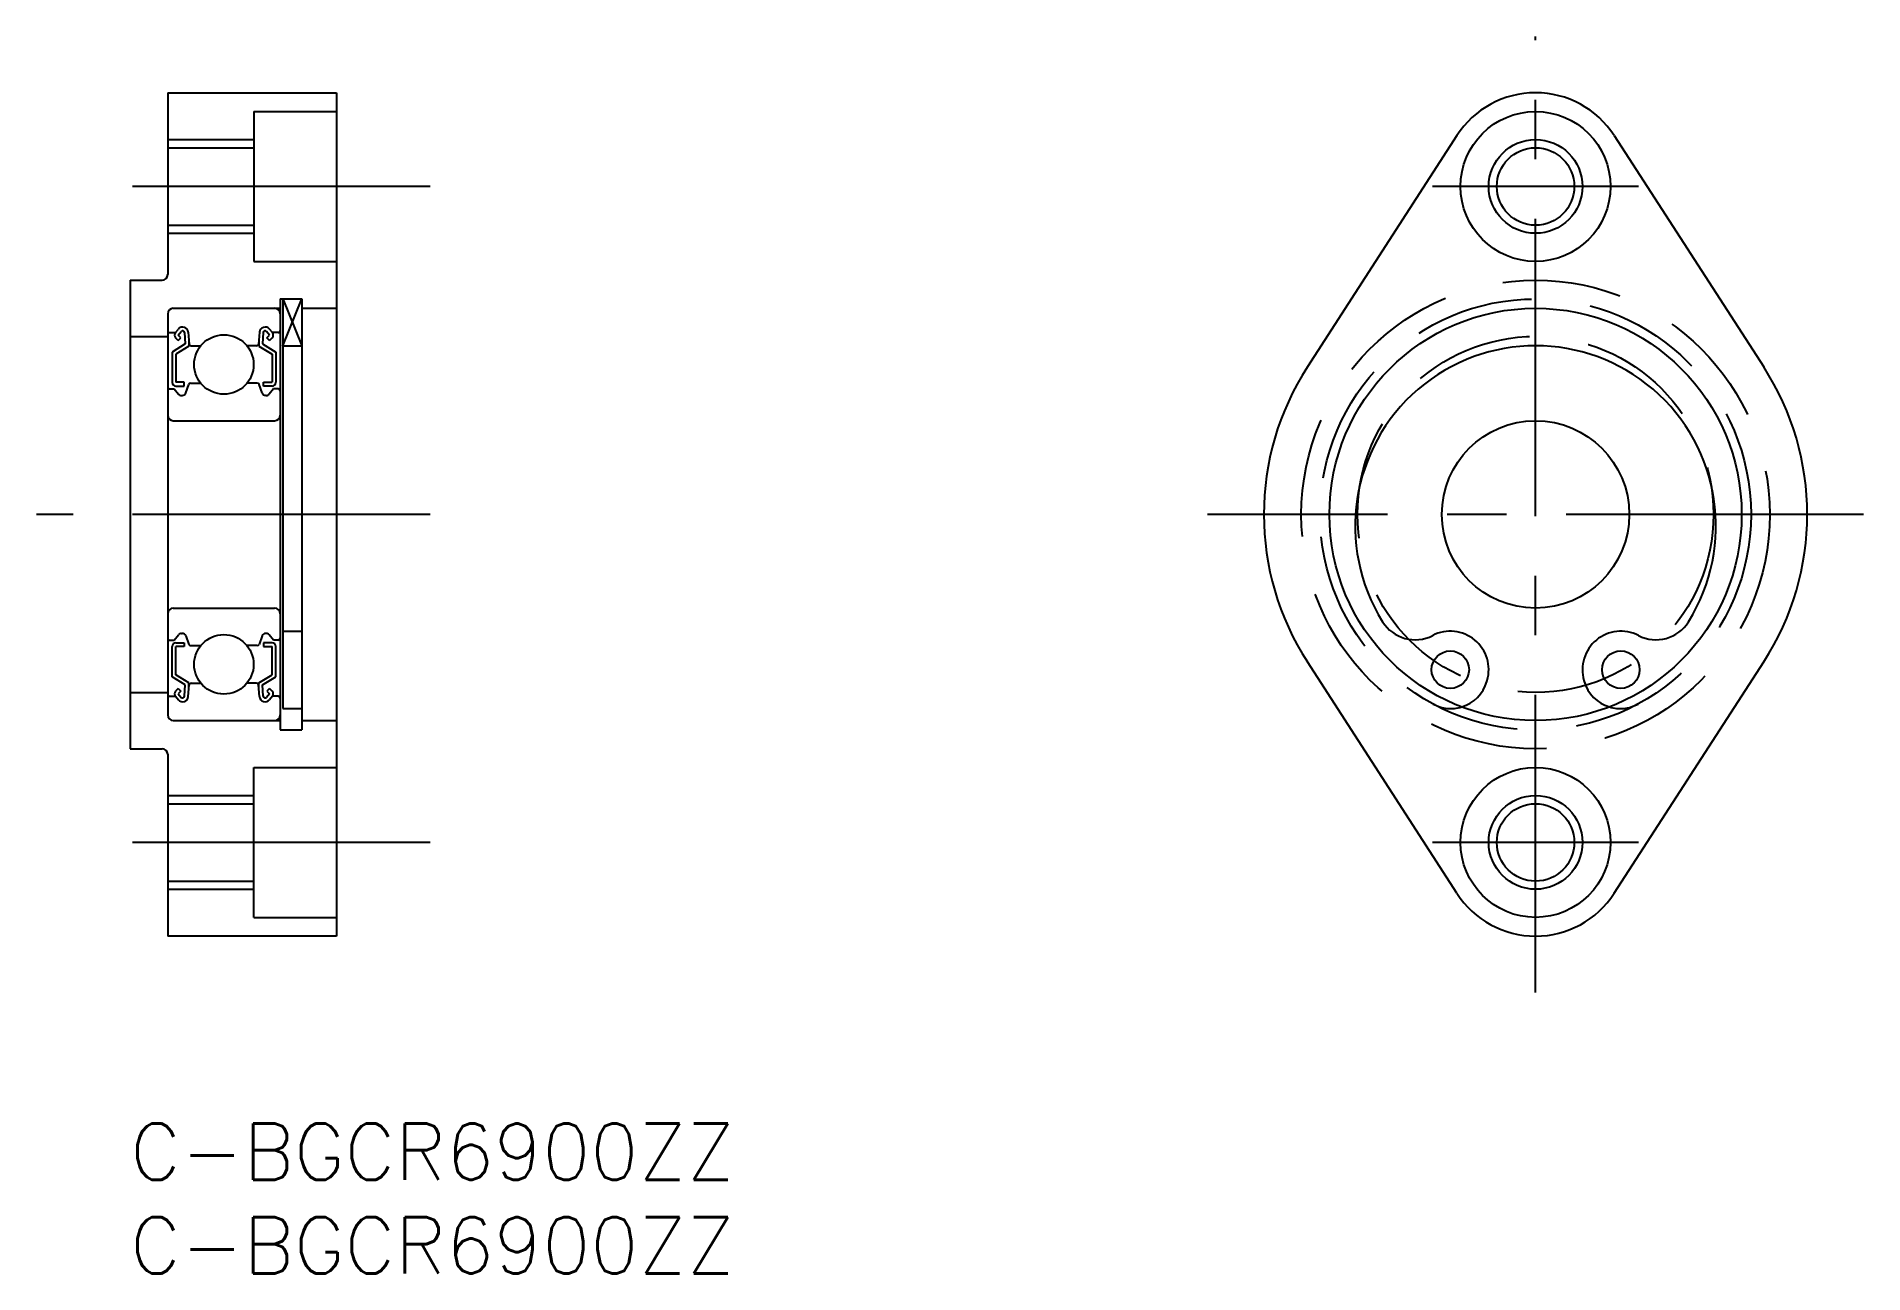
# Model space of a CAD drawing. Extents: x -5 to 92.5, y -8 to 58.
import ezdxf

# ---------------------------------------------------------------- set-up
doc = ezdxf.new("R2010")
doc.units = 0
doc.header["$LTSCALE"] = 0.5
doc.linetypes.add('CENTER', pattern=[50.8, 31.75, -6.35, 6.35, -6.35])
doc.linetypes.add('DASHED', pattern=[19.05, 12.7, -6.35])
for name, color, linetype in [('MSM_CENTER', 1, 'CENTER'), ('MSM_CONTINUOUS', 7, 'CONTINUOUS'), ('MSM_DASHED', 4, 'DASHED'), ('MSM_NARROW', 5, 'CONTINUOUS'), ('MSM_PART_NUMBER', 7, 'CONTINUOUS')]:
    doc.layers.add(name, color=color, linetype=linetype)
doc.styles.get("Standard").update_dxf_attribs({"font": 'txt.shx', "height": 3, "bigfont": 'bigfont.shx'})

# ---------------------------------------------------------------- blocks, each defined once
blk = doc.blocks.new('*U30')
at = {"layer": 'MSM_PART_NUMBER'}
blk.add_text('C-BGCR6900ZZ', height=3, dxfattribs=at).set_placement((0, -3))
blk = doc.blocks.new('*U31')
at = {"layer": 'MSM_PART_NUMBER'}
blk.add_text('C-BGCR6900ZZ', height=3, dxfattribs=at).set_placement((0, -8))

msp = doc.modelspace()

# ---------------------------------------------------------------- linework, layer by layer
at = {"layer": 'MSM_CENTER'}
for p, q in [((75, 7), (75, 58)), ((16, 50), (-3, 50)), ((80.5, 50), (69.5, 50)), ((16, 32.5), (-5, 32.5)), ((92.5, 32.5), (57.5, 32.5)), ((16, 15), (-3, 15)), ((80.5, 15), (69.5, 15))]:
    msp.add_line(p, q, dxfattribs=at)
at = {"layer": 'MSM_CONTINUOUS'}
for p, q in [((2, 55), (11, 55)), ((2, 55), (2, 45.3)), ((11, 55), (11, 10)), ((6.6, 54), (11, 54)), ((6.6, 54), (6.6, 46)), ((70.801, 52.714), (62.823, 40.371)), ((79.199, 52.714), (87.177, 40.371)), ((2, 52.067), (6.6, 52.067)), ((2, 47.933), (6.6, 47.933)), ((6.6, 46), (11, 46)), ((0, 45), (0, 20)), ((0, 45), (1.7, 45)), ((8, 44), (9.15, 44)), ((8, 44), (8, 21)), ((8.15, 44), (8.15, 22.144)), ((9.15, 44), (9.15, 21)), ((2, 43.2), (2, 21.8)), ((2.3, 43.5), (8, 43.5)), ((9.15, 43.5), (11, 43.5)), ((0, 42), (2, 42)), ((2.1, 42.2), (2.41, 42.2)), ((2.41, 42.2), (2.57, 42.39)), ((2.563, 41.789), (2.422, 41.93)), ((2.563, 42.071), (2.723, 42.261)), ((2.705, 41.93), (2.563, 42.071)), ((2.563, 41.789), (2.705, 41.93)), ((2.899, 42.202), (2.932, 41.598)), ((3.098, 42.223), (3.153, 41.591)), ((6.902, 42.223), (6.847, 41.591)), ((7.101, 42.202), (7.068, 41.598)), ((7.437, 42.071), (7.277, 42.261)), ((7.295, 41.93), (7.437, 42.071)), ((7.437, 41.789), (7.295, 41.93)), ((7.59, 42.2), (7.43, 42.39)), ((7.437, 41.789), (7.578, 41.93)), ((7.9, 42.2), (7.59, 42.2)), ((2.932, 41.598), (2.232, 41.161)), ((2.232, 41.161), (2.232, 39.55)), ((3.132, 41.487), (2.432, 41.05)), ((2.432, 41.05), (2.432, 39.55)), ((3.132, 41.834), (3.132, 41.487)), ((3.253, 41.5), (3.767, 41.5)), ((6.747, 41.5), (6.233, 41.5)), ((6.868, 41.834), (6.868, 41.487)), ((6.868, 41.487), (7.568, 41.05)), ((7.068, 41.598), (7.768, 41.161)), ((7.568, 41.05), (7.568, 39.55)), ((7.768, 41.161), (7.768, 39.55)), ((8.15, 41.5), (9.15, 41.5)), ((2.1, 39.2), (2.35, 39.2)), ((2.35, 39.2), (2.584, 38.921)), ((2.882, 39.55), (2.432, 39.55)), ((2.432, 39.35), (2.882, 39.35)), ((2.882, 39.35), (2.882, 39.55)), ((2.961, 38.982), (3.125, 39.434)), ((3.219, 39.5), (3.767, 39.5)), ((6.781, 39.5), (6.233, 39.5)), ((7.039, 38.982), (6.875, 39.434)), ((7.118, 39.35), (7.118, 39.55)), ((7.118, 39.55), (7.568, 39.55)), ((7.568, 39.35), (7.118, 39.35)), ((7.65, 39.2), (7.416, 38.921)), ((7.9, 39.2), (7.65, 39.2)), ((2.737, 38.85), (2.773, 38.85)), ((7.263, 38.85), (7.227, 38.85)), ((2.3, 37.5), (7.7, 37.5)), ((2.3, 27.5), (7.7, 27.5)), ((2.1, 25.8), (2.35, 25.8)), ((2.232, 23.839), (2.232, 25.45)), ((2.35, 25.8), (2.584, 26.079)), ((2.432, 25.65), (2.882, 25.65)), ((2.432, 23.95), (2.432, 25.45)), ((2.882, 25.45), (2.432, 25.45)), ((2.737, 26.15), (2.773, 26.15)), ((2.882, 25.65), (2.882, 25.45)), ((2.961, 26.018), (3.125, 25.566)), ((3.219, 25.5), (3.767, 25.5)), ((6.781, 25.5), (6.233, 25.5)), ((7.039, 26.018), (6.875, 25.566)), ((7.118, 25.65), (7.118, 25.45)), ((7.568, 25.65), (7.118, 25.65)), ((7.118, 25.45), (7.568, 25.45)), ((7.263, 26.15), (7.227, 26.15)), ((7.65, 25.8), (7.416, 26.079)), ((7.568, 23.95), (7.568, 25.45)), ((7.9, 25.8), (7.65, 25.8)), ((7.768, 23.839), (7.768, 25.45)), ((8.15, 26.267), (9.15, 26.267)), ((70.801, 12.286), (62.823, 24.629)), ((79.199, 12.286), (87.177, 24.629)), ((2.932, 23.402), (2.232, 23.839)), ((3.132, 23.513), (2.432, 23.95)), ((2.899, 22.798), (2.932, 23.402)), ((3.098, 22.777), (3.153, 23.409)), ((3.132, 23.166), (3.132, 23.513)), ((3.253, 23.5), (3.767, 23.5)), ((6.747, 23.5), (6.233, 23.5)), ((6.902, 22.777), (6.847, 23.409)), ((6.868, 23.513), (7.568, 23.95)), ((6.868, 23.166), (6.868, 23.513)), ((7.068, 23.402), (7.768, 23.839)), ((7.101, 22.798), (7.068, 23.402)), ((72.401, 23.584), (72.418, 23.644)), ((77.582, 23.644), (77.599, 23.584)), ((0, 23), (2, 23)), ((2.1, 22.8), (2.41, 22.8)), ((2.41, 22.8), (2.57, 22.61)), ((2.563, 23.211), (2.422, 23.07)), ((2.563, 23.211), (2.705, 23.07)), ((2.705, 23.07), (2.563, 22.929)), ((2.563, 22.929), (2.723, 22.739)), ((7.437, 22.929), (7.277, 22.739)), ((7.437, 23.211), (7.295, 23.07)), ((7.295, 23.07), (7.437, 22.929)), ((7.59, 22.8), (7.43, 22.61)), ((7.437, 23.211), (7.578, 23.07)), ((7.9, 22.8), (7.59, 22.8)), ((2.3, 21.5), (8, 21.5)), ((8.15, 22.144), (9.15, 22.144)), ((9.15, 21.5), (11, 21.5)), ((8, 21), (9.15, 21)), ((0, 20), (1.7, 20)), ((2, 19.7), (2, 10)), ((6.6, 19), (11, 19)), ((6.6, 11), (6.6, 19)), ((2, 17.067), (6.6, 17.067)), ((2, 12.933), (6.6, 12.933)), ((6.6, 11), (11, 11)), ((11, 10), (2, 10))]:
    msp.add_line(p, q, dxfattribs=at)
for centre, radius in [((75, 50), 4), ((75, 50), 2.067), ((75, 32.5), 11), ((5, 40.5), 1.587), ((75, 32.5), 5), ((5, 24.5), 1.587), ((70.45, 24.217), 1), ((79.55, 24.217), 1), ((75, 15), 4), ((75, 15), 2.067)]:
    msp.add_circle(centre, radius, dxfattribs=at)
for centre, radius, start, end in [((75, 50), 5, 32.87835, 147.12165), ((1.7, 45.3), 0.3, 270, 0), ((2.3, 43.2), 0.3, 90, 180), ((7.7, 43.2), 0.3, 0, 90), ((2.1, 42.3), 0.1, 180, 270), ((2.563, 42.072), 0.2, 139.9921, 225), ((2.8, 42.197), 0.3, 4.9357, 139.9921), ((2.8, 42.197), 0.1, 3.08634, 139.96136), ((7.2, 42.197), 0.3, 40.0079, 175.0643), ((7.2, 42.197), 0.1, 40.03864, 176.91366), ((7.437, 42.072), 0.2, 315, 40.0079), ((7.9, 42.3), 0.1, 270, 0), ((3.253, 41.6), 0.1, 184.9357, 269.99889), ((6.747, 41.6), 0.1, 270.00111, 355.0643), ((75, 31.875), 9.625, 328.02231, 211.97769), ((75, 32.5), 14.5, 147.12165, 212.87835), ((75, 32.5), 14.5, 327.12165, 32.87835), ((2.1, 39.1), 0.1, 90, 180), ((2.432, 39.55), 0.2, 180, 270), ((3.219, 39.4), 0.1, 90, 160.0568), ((6.781, 39.4), 0.1, 19.9432, 90), ((7.568, 39.55), 0.2, 270, 0), ((7.9, 39.1), 0.1, 0, 90), ((2.737, 39.05), 0.2, 219.98588, 270), ((2.773, 39.05), 0.2, 270, 340.0568), ((7.227, 39.05), 0.2, 199.9432, 270), ((7.263, 39.05), 0.2, 270, 320.01412), ((2.3, 37.8), 0.3, 180, 270), ((7.7, 37.8), 0.3, 270, 0), ((2.3, 27.2), 0.3, 90, 180), ((7.7, 27.2), 0.3, 0, 90), ((68.574, 27.863), 2.05, 211.97769, 297.22239), ((81.426, 27.863), 2.05, 242.77761, 328.02231), ((2.1, 25.9), 0.1, 180, 270), ((2.432, 25.45), 0.2, 90, 180), ((2.737, 25.95), 0.2, 90, 140.01412), ((2.773, 25.95), 0.2, 19.9432, 90), ((3.219, 25.6), 0.1, 199.9432, 270), ((6.781, 25.6), 0.1, 270, 340.0568), ((7.227, 25.95), 0.2, 90, 160.0568), ((7.263, 25.95), 0.2, 39.98588, 90), ((7.568, 25.45), 0.2, 0, 90), ((7.9, 25.9), 0.1, 270, 0), ((70.45, 24.217), 2.05, 343.74665, 117.22239), ((79.55, 24.217), 2.05, 62.77761, 196.25335), ((3.253, 23.4), 0.1, 90.00111, 175.0643), ((6.747, 23.4), 0.1, 4.9357, 89.99889), ((70.481, 24.144), 2, 286.84888, 343.74665), ((79.519, 24.144), 2, 196.25335, 253.15112), ((2.1, 22.7), 0.1, 90, 180), ((2.563, 22.928), 0.2, 135, 220.0079), ((2.8, 22.803), 0.3, 220.0079, 355.0643), ((2.8, 22.803), 0.1, 220.03864, 356.91366), ((7.2, 22.803), 0.3, 184.9357, 319.9921), ((7.2, 22.803), 0.1, 183.08634, 319.96136), ((7.437, 22.928), 0.2, 319.9921, 45), ((7.9, 22.7), 0.1, 0, 90), ((2.3, 21.8), 0.3, 180, 270), ((7.7, 21.8), 0.3, 270, 0), ((1.7, 19.7), 0.3, 0, 90), ((75, 15), 5, 212.87835, 327.12165)]:
    msp.add_arc(centre, radius, start, end, dxfattribs=at)
at = {"layer": 'MSM_DASHED'}
for radius in [12.5, 11.5, 9.5]:
    msp.add_circle((75, 32.5), radius, dxfattribs=at)
for centre, start, end in [((70.481, 24.144), 241.59345, 286.84888), ((79.519, 24.144), 253.15112, 298.40655)]:
    msp.add_arc(centre, 2, start, end, dxfattribs=at)
at = {"layer": 'MSM_NARROW'}
for p, q in [((2, 52.5), (6.6, 52.5)), ((2, 47.5), (6.6, 47.5)), ((8.15, 44), (9.15, 41.5)), ((8.15, 41.5), (9.15, 44)), ((2, 17.5), (6.6, 17.5)), ((2, 12.5), (6.6, 12.5))]:
    msp.add_line(p, q, dxfattribs=at)
for centre in [(75, 50), (75, 15)]:
    msp.add_circle(centre, 2.5, dxfattribs=at)

# ---------------------------------------------------------------- block references
at = {"layer": 'MSM_CONTINUOUS'}
for name in ['*U30', '*U31']:
    msp.add_blockref(name, (0, 0), dxfattribs=at)

doc.saveas('drawing.dxf')
